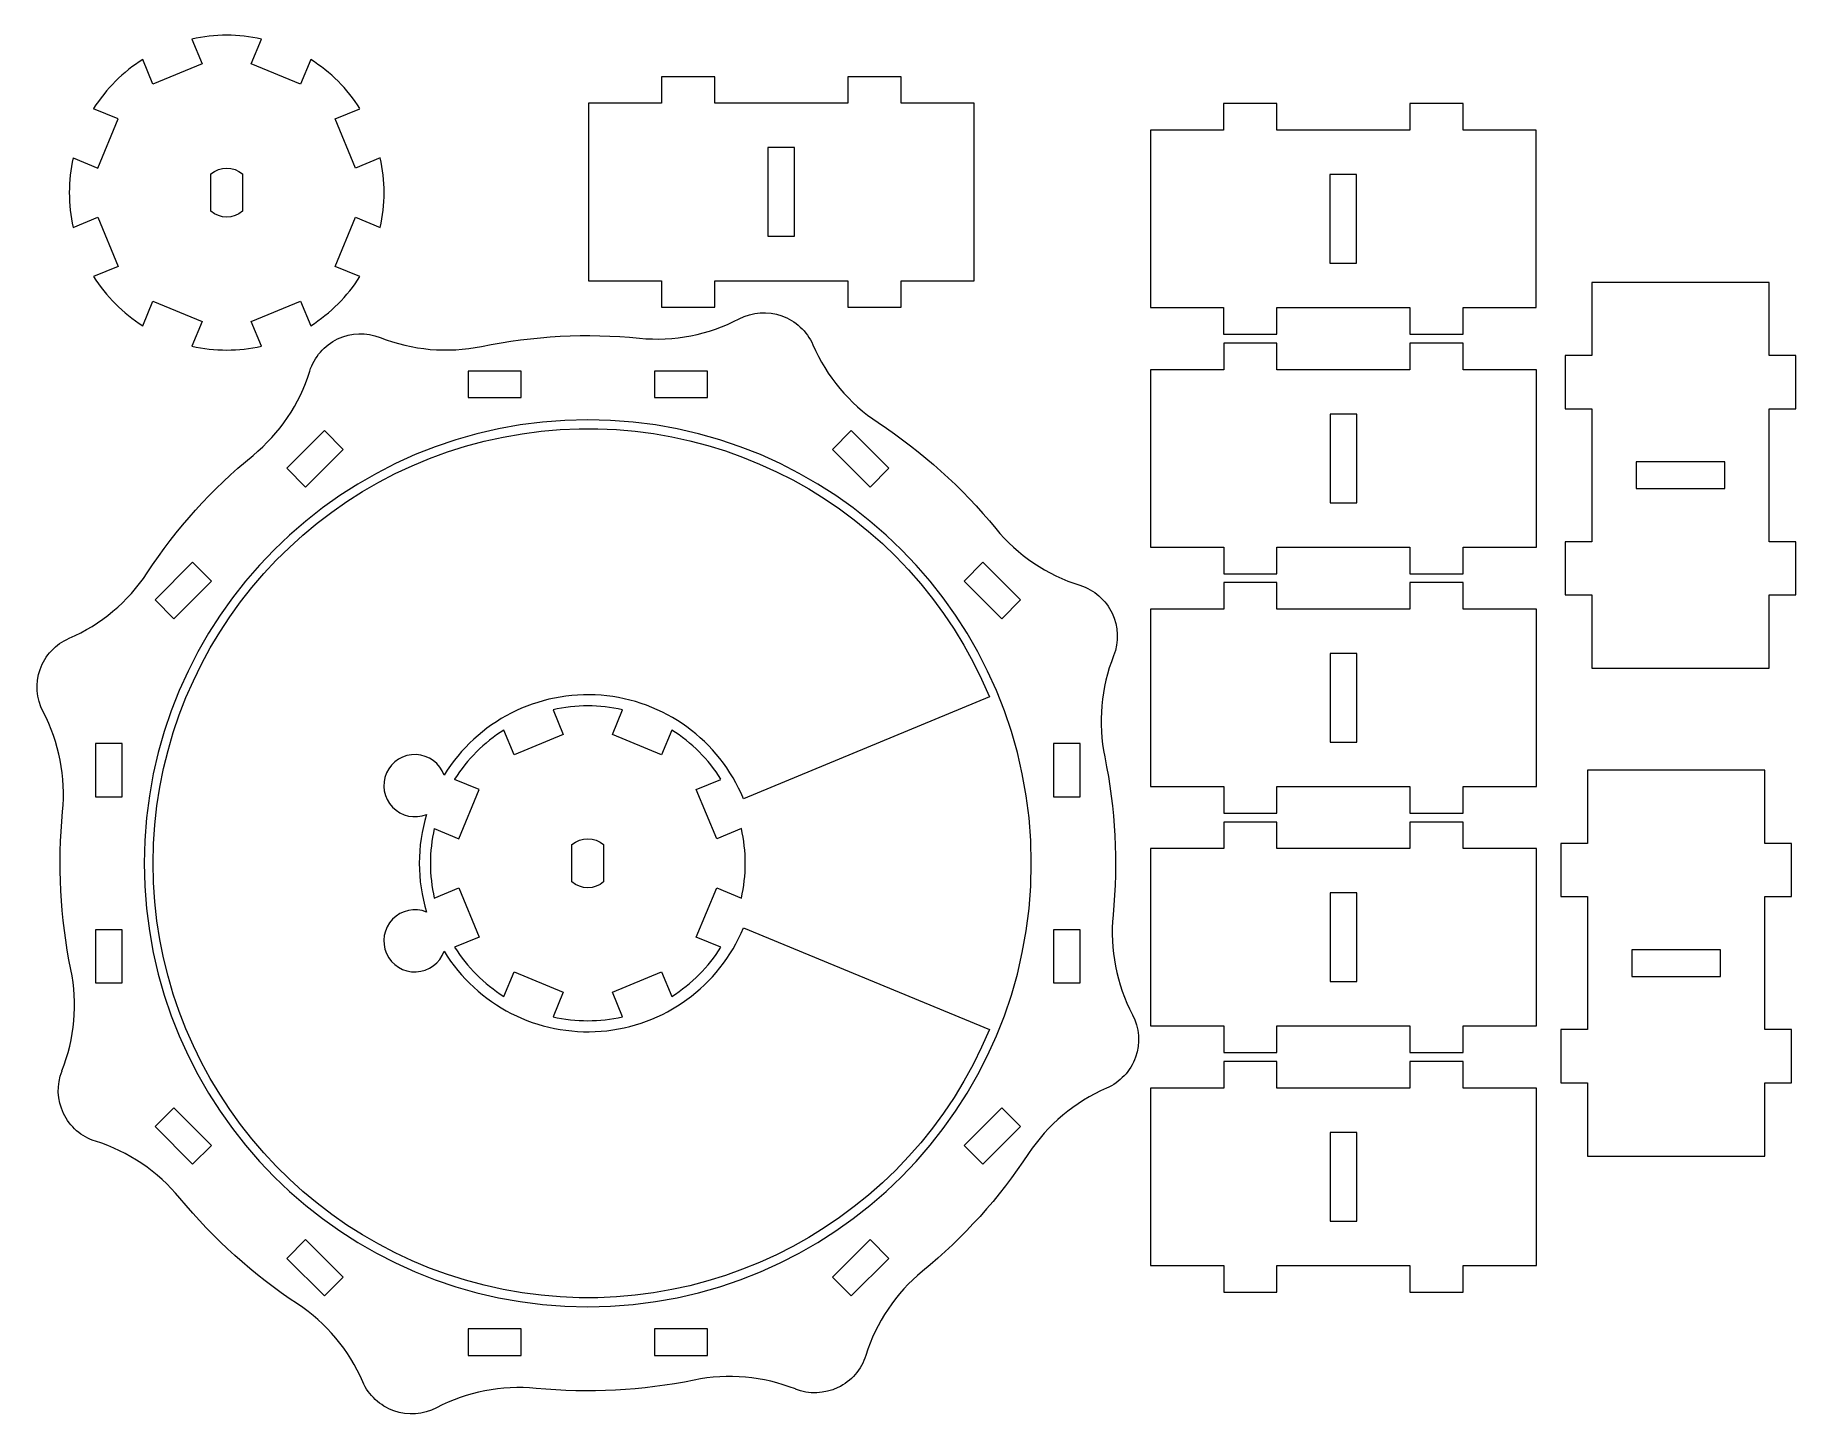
# Model space of a CAD drawing. Header units: millimetres. Extents: x 2 to 200, y 2 to 158.
import ezdxf

# ---------------------------------------------------------------- set-up
doc = ezdxf.new("R2010")
doc.units = ezdxf.units.MM
doc.layers.add('Top$1', color=7, linetype='Continuous', true_color=0xffffff)

msp = doc.modelspace()

# ---------------------------------------------------------------- linework, layer by layer
at = {"layer": 'Top$1', "color": 155, "linetype": 'Continuous', "lineweight": 18}
for p, q in [((19.22, 157.45), (20.37, 154.67)), ((25.91, 154.67), (27.06, 157.45)), ((14.82, 152.37), (13.67, 155.15)), ((32.61, 155.15), (31.45, 152.37)), ((20.37, 154.67), (14.82, 152.37)), ((31.45, 152.37), (25.91, 154.67)), ((72.16, 153.21), (72.16, 150.21)), ((78.16, 153.21), (72.16, 153.21)), ((78.16, 150.21), (78.16, 153.21)), ((93.16, 153.21), (93.16, 150.21)), ((99.16, 153.21), (93.16, 153.21)), ((99.16, 150.21), (99.16, 153.21)), ((10.9, 148.45), (8.12, 149.6)), ((35.37, 148.45), (38.15, 149.6)), ((63.91, 150.21), (63.91, 130.21)), ((72.16, 150.21), (63.91, 150.21)), ((93.16, 150.21), (78.16, 150.21)), ((107.41, 150.21), (99.16, 150.21)), ((107.41, 130.21), (107.41, 150.21)), ((135.52, 150.17), (135.52, 147.17)), ((141.52, 150.17), (135.52, 150.17)), ((141.52, 147.17), (141.52, 150.17)), ((156.52, 150.17), (156.52, 147.17)), ((162.52, 150.17), (156.52, 150.17)), ((162.52, 147.17), (162.52, 150.17)), ((8.61, 142.91), (10.9, 148.45)), ((37.67, 142.91), (35.37, 148.45)), ((127.27, 147.17), (127.27, 127.17)), ((135.52, 147.17), (127.27, 147.17)), ((156.52, 147.17), (141.52, 147.17)), ((170.77, 147.17), (162.52, 147.17)), ((170.77, 127.17), (170.77, 147.17)), ((87.16, 145.21), (84.16, 145.21)), ((84.16, 145.21), (84.16, 135.21)), ((87.16, 135.21), (87.16, 145.21)), ((5.83, 144.06), (8.61, 142.91)), ((40.45, 144.06), (37.67, 142.91)), ((21.35, 138.03), (21.35, 142.24)), ((24.92, 142.24), (24.92, 138.03)), ((150.52, 142.17), (147.52, 142.17)), ((147.52, 142.17), (147.52, 132.17)), ((150.52, 132.17), (150.52, 142.17)), ((5.83, 136.21), (8.61, 137.37)), ((8.61, 137.37), (10.9, 131.82)), ((35.37, 131.82), (37.67, 137.37)), ((37.67, 137.37), (40.45, 136.21)), ((84.16, 135.21), (87.16, 135.21)), ((10.9, 131.82), (8.12, 130.67)), ((38.15, 130.67), (35.37, 131.82)), ((147.52, 132.17), (150.52, 132.17)), ((63.91, 130.21), (72.16, 130.21)), ((72.16, 130.21), (72.16, 127.21)), ((78.16, 130.21), (93.16, 130.21)), ((78.16, 127.21), (78.16, 130.21)), ((93.16, 130.21), (93.16, 127.21)), ((99.16, 130.21), (107.41, 130.21)), ((99.16, 127.21), (99.16, 130.21)), ((177.04, 130.02), (177.04, 121.77)), ((197.04, 130.02), (177.04, 130.02)), ((197.04, 121.77), (197.04, 130.02)), ((13.67, 125.12), (14.82, 127.9)), ((14.82, 127.9), (20.37, 125.61)), ((25.91, 125.61), (31.45, 127.9)), ((31.45, 127.9), (32.61, 125.12)), ((72.16, 127.21), (78.16, 127.21)), ((93.16, 127.21), (99.16, 127.21)), ((127.27, 127.17), (135.52, 127.17)), ((135.52, 127.17), (135.52, 124.17)), ((141.52, 127.17), (156.52, 127.17)), ((141.52, 124.17), (141.52, 127.17)), ((156.52, 127.17), (156.52, 124.17)), ((162.52, 127.17), (170.77, 127.17)), ((162.52, 124.17), (162.52, 127.17)), ((20.37, 125.61), (19.22, 122.83)), ((27.06, 122.83), (25.91, 125.61)), ((135.52, 124.17), (141.52, 124.17)), ((135.54, 123.17), (135.54, 120.17)), ((141.54, 123.17), (135.54, 123.17)), ((141.54, 120.17), (141.54, 123.17)), ((156.52, 124.17), (162.52, 124.17)), ((156.54, 123.17), (156.54, 120.17)), ((162.54, 123.17), (156.54, 123.17)), ((162.54, 120.17), (162.54, 123.17)), ((174.04, 121.77), (174.04, 115.77)), ((177.04, 121.77), (174.04, 121.77)), ((200.04, 121.77), (197.04, 121.77)), ((200.04, 115.77), (200.04, 121.77)), ((56.35, 120.02), (50.35, 120.02)), ((50.35, 120.02), (50.35, 117.02)), ((56.35, 117.02), (56.35, 120.02)), ((71.35, 120.02), (71.35, 117.02)), ((77.35, 120.02), (71.35, 120.02)), ((77.35, 117.02), (77.35, 120.02)), ((127.29, 120.17), (127.29, 100.17)), ((135.54, 120.17), (127.29, 120.17)), ((156.54, 120.17), (141.54, 120.17)), ((170.79, 120.17), (162.54, 120.17)), ((170.79, 100.17), (170.79, 120.17)), ((50.35, 117.02), (56.35, 117.02)), ((71.35, 117.02), (77.35, 117.02)), ((147.54, 115.17), (147.54, 105.17)), ((150.54, 115.17), (147.54, 115.17)), ((150.54, 105.17), (150.54, 115.17)), ((174.04, 115.77), (177.04, 115.77)), ((177.04, 115.77), (177.04, 100.77)), ((197.04, 115.77), (200.04, 115.77)), ((197.04, 100.77), (197.04, 115.77)), ((34.15, 113.31), (29.91, 109.07)), ((36.27, 111.19), (34.15, 113.31)), ((93.55, 113.31), (91.43, 111.19)), ((97.79, 109.07), (93.55, 113.31)), ((32.03, 106.94), (36.27, 111.19)), ((91.43, 111.19), (95.67, 106.94)), ((182.04, 109.77), (182.04, 106.77)), ((192.04, 109.77), (182.04, 109.77)), ((192.04, 106.77), (192.04, 109.77)), ((29.91, 109.07), (32.03, 106.94)), ((95.67, 106.94), (97.79, 109.07)), ((182.04, 106.77), (192.04, 106.77)), ((147.54, 105.17), (150.54, 105.17)), ((127.29, 100.17), (135.54, 100.17)), ((135.54, 100.17), (135.54, 97.17)), ((141.54, 100.17), (156.54, 100.17)), ((141.54, 97.17), (141.54, 100.17)), ((156.54, 100.17), (156.54, 97.17)), ((162.54, 100.17), (170.79, 100.17)), ((162.54, 97.17), (162.54, 100.17)), ((174.04, 100.77), (174.04, 94.77)), ((177.04, 100.77), (174.04, 100.77)), ((200.04, 100.77), (197.04, 100.77)), ((200.04, 94.77), (200.04, 100.77)), ((19.3, 98.46), (15.06, 94.22)), ((21.42, 96.34), (19.3, 98.46)), ((108.4, 98.46), (106.28, 96.34)), ((112.64, 94.22), (108.4, 98.46)), ((17.18, 92.09), (21.42, 96.34)), ((106.28, 96.34), (110.52, 92.09)), ((135.54, 97.17), (141.54, 97.17)), ((135.54, 96.17), (135.54, 93.17)), ((141.54, 96.17), (135.54, 96.17)), ((141.54, 93.17), (141.54, 96.17)), ((156.54, 97.17), (162.54, 97.17)), ((156.54, 96.17), (156.54, 93.17)), ((162.54, 96.17), (156.54, 96.17)), ((162.54, 93.17), (162.54, 96.17)), ((15.06, 94.22), (17.18, 92.09)), ((110.52, 92.09), (112.64, 94.22)), ((174.04, 94.77), (177.04, 94.77)), ((177.04, 94.77), (177.04, 86.52)), ((197.04, 94.77), (200.04, 94.77)), ((197.04, 86.52), (197.04, 94.77)), ((127.29, 93.17), (127.29, 73.17)), ((135.54, 93.17), (127.29, 93.17)), ((156.54, 93.17), (141.54, 93.17)), ((170.79, 93.17), (162.54, 93.17)), ((170.79, 73.17), (170.79, 93.17)), ((150.54, 88.17), (147.54, 88.17)), ((147.54, 88.17), (147.54, 78.17)), ((150.54, 78.17), (150.54, 88.17)), ((177.04, 86.52), (197.04, 86.52)), ((59.93, 81.83), (61.08, 79.05)), ((66.62, 79.05), (67.77, 81.83)), ((109.12, 83.27), (81.4, 71.79)), ((55.53, 76.75), (54.38, 79.53)), ((73.32, 79.53), (72.16, 76.75)), ((11.35, 78.02), (8.35, 78.02)), ((8.35, 78.02), (8.35, 72.02)), ((11.35, 72.02), (11.35, 78.02)), ((61.08, 79.05), (55.53, 76.75)), ((72.16, 76.75), (66.62, 79.05)), ((119.35, 78.02), (116.35, 78.02)), ((116.35, 78.02), (116.35, 72.02)), ((119.35, 72.02), (119.35, 78.02)), ((147.54, 78.17), (150.54, 78.17)), ((51.61, 72.83), (48.83, 73.98)), ((76.08, 72.83), (78.86, 73.98)), ((176.55, 75.01), (176.55, 66.76)), ((196.55, 75.01), (176.55, 75.01)), ((196.55, 66.76), (196.55, 75.01)), ((8.35, 72.02), (11.35, 72.02)), ((49.32, 67.29), (51.61, 72.83)), ((78.38, 67.29), (76.08, 72.83)), ((116.35, 72.02), (119.35, 72.02)), ((127.29, 73.17), (135.54, 73.17)), ((135.54, 73.17), (135.54, 70.17)), ((141.54, 73.17), (156.54, 73.17)), ((141.54, 70.17), (141.54, 73.17)), ((156.54, 73.17), (156.54, 70.17)), ((162.54, 73.17), (170.79, 73.17)), ((162.54, 70.17), (162.54, 73.17)), ((135.54, 70.17), (141.54, 70.17)), ((156.54, 70.17), (162.54, 70.17)), ((46.54, 68.44), (49.32, 67.29)), ((81.16, 68.44), (78.38, 67.29)), ((135.54, 69.17), (135.54, 66.17)), ((141.54, 69.17), (135.54, 69.17)), ((141.54, 66.17), (141.54, 69.17)), ((156.54, 69.17), (156.54, 66.17)), ((162.54, 69.17), (156.54, 69.17)), ((162.54, 66.17), (162.54, 69.17)), ((62.06, 62.41), (62.06, 66.62)), ((65.63, 66.62), (65.63, 62.41)), ((127.29, 66.17), (127.29, 46.17)), ((135.54, 66.17), (127.29, 66.17)), ((156.54, 66.17), (141.54, 66.17)), ((170.79, 66.17), (162.54, 66.17)), ((170.79, 46.17), (170.79, 66.17)), ((173.55, 66.76), (173.55, 60.76)), ((176.55, 66.76), (173.55, 66.76)), ((199.55, 66.76), (196.55, 66.76)), ((199.55, 60.76), (199.55, 66.76)), ((46.54, 60.59), (49.32, 61.75)), ((49.32, 61.75), (51.61, 56.2)), ((76.08, 56.2), (78.38, 61.75)), ((78.38, 61.75), (81.16, 60.59)), ((150.54, 61.17), (147.54, 61.17)), ((147.54, 61.17), (147.54, 51.17)), ((150.54, 51.17), (150.54, 61.17)), ((173.55, 60.76), (176.55, 60.76)), ((176.55, 60.76), (176.55, 45.76)), ((196.55, 60.76), (199.55, 60.76)), ((196.55, 45.76), (196.55, 60.76)), ((11.35, 57.02), (8.35, 57.02)), ((8.35, 57.02), (8.35, 51.02)), ((11.35, 51.02), (11.35, 57.02)), ((51.61, 56.2), (48.83, 55.05)), ((78.86, 55.05), (76.08, 56.2)), ((81.4, 57.25), (109.12, 45.77)), ((119.35, 57.02), (116.35, 57.02)), ((116.35, 57.02), (116.35, 51.02)), ((119.35, 51.02), (119.35, 57.02)), ((181.55, 54.76), (181.55, 51.76)), ((191.55, 54.76), (181.55, 54.76)), ((191.55, 51.76), (191.55, 54.76)), ((54.38, 49.5), (55.53, 52.28)), ((55.53, 52.28), (61.08, 49.99)), ((66.62, 49.99), (72.16, 52.28)), ((72.16, 52.28), (73.32, 49.5)), ((181.55, 51.76), (191.55, 51.76)), ((8.35, 51.02), (11.35, 51.02)), ((61.08, 49.99), (59.93, 47.21)), ((67.77, 47.21), (66.62, 49.99)), ((116.35, 51.02), (119.35, 51.02)), ((147.54, 51.17), (150.54, 51.17)), ((127.29, 46.17), (135.54, 46.17)), ((135.54, 46.17), (135.54, 43.17)), ((141.54, 46.17), (156.54, 46.17)), ((141.54, 43.17), (141.54, 46.17)), ((156.54, 46.17), (156.54, 43.17)), ((162.54, 46.17), (170.79, 46.17)), ((162.54, 43.17), (162.54, 46.17)), ((173.55, 45.76), (173.55, 39.76)), ((176.55, 45.76), (173.55, 45.76)), ((199.55, 45.76), (196.55, 45.76)), ((199.55, 39.76), (199.55, 45.76)), ((135.54, 43.17), (141.54, 43.17)), ((135.54, 42.17), (135.54, 39.17)), ((141.54, 42.17), (135.54, 42.17)), ((141.54, 39.17), (141.54, 42.17)), ((156.54, 43.17), (162.54, 43.17)), ((156.54, 42.17), (156.54, 39.17)), ((162.54, 42.17), (156.54, 42.17)), ((162.54, 39.17), (162.54, 42.17)), ((173.55, 39.76), (176.55, 39.76)), ((176.55, 39.76), (176.55, 31.51)), ((196.55, 39.76), (199.55, 39.76)), ((196.55, 31.51), (196.55, 39.76)), ((127.29, 39.17), (127.29, 19.17)), ((135.54, 39.17), (127.29, 39.17)), ((156.54, 39.17), (141.54, 39.17)), ((170.79, 39.17), (162.54, 39.17)), ((170.79, 19.17), (170.79, 39.17)), ((17.18, 36.94), (15.06, 34.82)), ((21.42, 32.7), (17.18, 36.94)), ((110.52, 36.94), (106.28, 32.7)), ((112.64, 34.82), (110.52, 36.94)), ((15.06, 34.82), (19.3, 30.58)), ((108.4, 30.58), (112.64, 34.82)), ((150.54, 34.17), (147.54, 34.17)), ((147.54, 34.17), (147.54, 24.17)), ((150.54, 24.17), (150.54, 34.17)), ((19.3, 30.58), (21.42, 32.7)), ((106.28, 32.7), (108.4, 30.58)), ((176.55, 31.51), (196.55, 31.51)), ((147.54, 24.17), (150.54, 24.17)), ((32.03, 22.09), (29.91, 19.97)), ((36.27, 17.85), (32.03, 22.09)), ((95.67, 22.09), (91.43, 17.85)), ((97.79, 19.97), (95.67, 22.09)), ((29.91, 19.97), (34.15, 15.73)), ((93.55, 15.73), (97.79, 19.97)), ((127.29, 19.17), (135.54, 19.17)), ((135.54, 19.17), (135.54, 16.17)), ((141.54, 19.17), (156.54, 19.17)), ((141.54, 16.17), (141.54, 19.17)), ((156.54, 19.17), (156.54, 16.17)), ((162.54, 19.17), (170.79, 19.17)), ((162.54, 16.17), (162.54, 19.17)), ((34.15, 15.73), (36.27, 17.85)), ((91.43, 17.85), (93.55, 15.73)), ((135.54, 16.17), (141.54, 16.17)), ((156.54, 16.17), (162.54, 16.17)), ((56.35, 12.02), (50.35, 12.02)), ((50.35, 12.02), (50.35, 9.02)), ((56.35, 9.02), (56.35, 12.02)), ((77.35, 12.02), (71.35, 12.02)), ((71.35, 12.02), (71.35, 9.02)), ((77.35, 9.02), (77.35, 12.02)), ((50.35, 9.02), (56.35, 9.02)), ((71.35, 9.02), (77.35, 9.02))]:
    msp.add_line(p, q, dxfattribs=at)
at = {"layer": 'Top$1', "color": 155, "linetype": 'Continuous', "lineweight": 18, "extrusion": (0, 0, -1)}
msp.add_circle((-63.85, 64.52), 50, dxfattribs=at)
at = {"layer": 'Top$1', "color": 155, "linetype": 'Continuous', "lineweight": 18}
for centre, radius, start, end in [((23.14, 140.14), 17.75, 77.2305, 102.7695), ((23.14, 140.14), 17.75, 122.2305, 147.7695), ((23.14, 140.14), 17.75, 32.2305, 57.7695), ((23.14, 140.14), 17.75, 167.2305, 192.7695), ((23.14, 140.14), 17.75, 347.2305, 12.7695), ((23.14, 140.14), 17.75, 212.2305, 237.7695), ((23.14, 140.14), 17.75, 302.2305, 327.7695), ((71.64, 143.63), 20, 264.3738, 297.6543), ((47.83, 142.39), 20, 248.3457, 281.6262), ((23.14, 140.14), 17.75, 257.2305, 282.7695), ((107.58, 130.91), 20, 203.3457, 236.6262), ((13.42, 125.97), 20, 309.3738, 342.6543), ((125.3, 114.95), 20, 219.3738, 252.6543), ((-2.54, 108.25), 20, 293.3457, 326.6262), ((141.72, 80.54), 20, 158.3457, 191.6262), ((63.85, 64.52), 19, 22.5, 148.514), ((-15.27, 72.31), 20, 354.3738, 27.6543), ((63.85, 64.52), 17.75, 77.2305, 102.7695), ((63.85, 64.52), 17.75, 122.2305, 147.7695), ((63.85, 64.52), 17.75, 32.2305, 57.7695), ((44.35, 73.27), 3.5, 19.59, 292.0767), ((63.85, 64.52), 19, 163.1527, 196.8473), ((63.85, 64.52), 17.75, 167.2305, 192.7695), ((63.85, 64.52), 17.75, 347.2305, 12.7695), ((44.35, 55.77), 3.5, 67.9233, 340.41), ((142.97, 56.72), 20, 174.3738, 207.6543), ((63.85, 64.52), 19, 211.486, 337.5), ((63.85, 64.52), 17.75, 212.2305, 237.7695), ((63.85, 64.52), 17.75, 302.2305, 327.7695), ((-14.02, 48.5), 20, 338.3457, 11.6262), ((63.85, 64.52), 17.75, 257.2305, 282.7695), ((130.24, 20.78), 20, 113.3457, 146.6262), ((2.39, 14.08), 20, 39.3738, 72.6543), ((114.28, 3.06), 20, 129.3738, 162.6543), ((20.12, -1.87), 20, 23.3457, 56.6262), ((79.87, -13.35), 20, 68.3457, 101.6262), ((56.06, -14.6), 20, 84.3738, 117.6543)]:
    msp.add_arc(centre, radius, start, end, dxfattribs=at)
at = {"layer": 'Top$1', "color": 155, "linetype": 'Continuous', "lineweight": 18, "extrusion": (0, 0, -1)}
for centre, radius, start, end in [((-23.14, 140.14), 2.76, 49.7143, 130.2857), ((-23.14, 140.14), 2.76, 229.7143, 310.2857), ((-83.71, 120.6), 6, 62.3457, 156.6543), ((-38.23, 118.22), 6, 17.3457, 111.6543), ((-63.85, 64.52), 59.5, 78.3738, 95.6262), ((-63.85, 64.52), 49, 202.5, 157.5), ((-63.85, 64.52), 59.5, 123.3738, 140.6262), ((-63.85, 64.52), 59.5, 33.3738, 50.6262), ((-117.55, 90.13), 6, 107.3457, 201.6543), ((-7.76, 84.38), 6, 332.3457, 66.6543), ((-63.85, 64.52), 59.5, 168.3738, 185.6262), ((-63.85, 64.52), 59.5, 348.3738, 5.6262), ((-63.85, 64.52), 2.76, 49.7143, 130.2857), ((-63.85, 64.52), 2.76, 229.7143, 310.2857), ((-119.94, 44.66), 6, 152.3457, 246.6543), ((-10.15, 38.9), 6, 287.3457, 21.6543), ((-63.85, 64.52), 59.5, 213.3738, 230.6262), ((-63.85, 64.52), 59.5, 303.3738, 320.6262), ((-89.46, 10.81), 6, 197.3457, 291.6543), ((-43.99, 8.43), 6, 242.3457, 336.6543), ((-63.85, 64.52), 59.5, 258.3738, 275.6262)]:
    msp.add_arc(centre, radius, start, end, dxfattribs=at)

doc.saveas('drawing.dxf')
